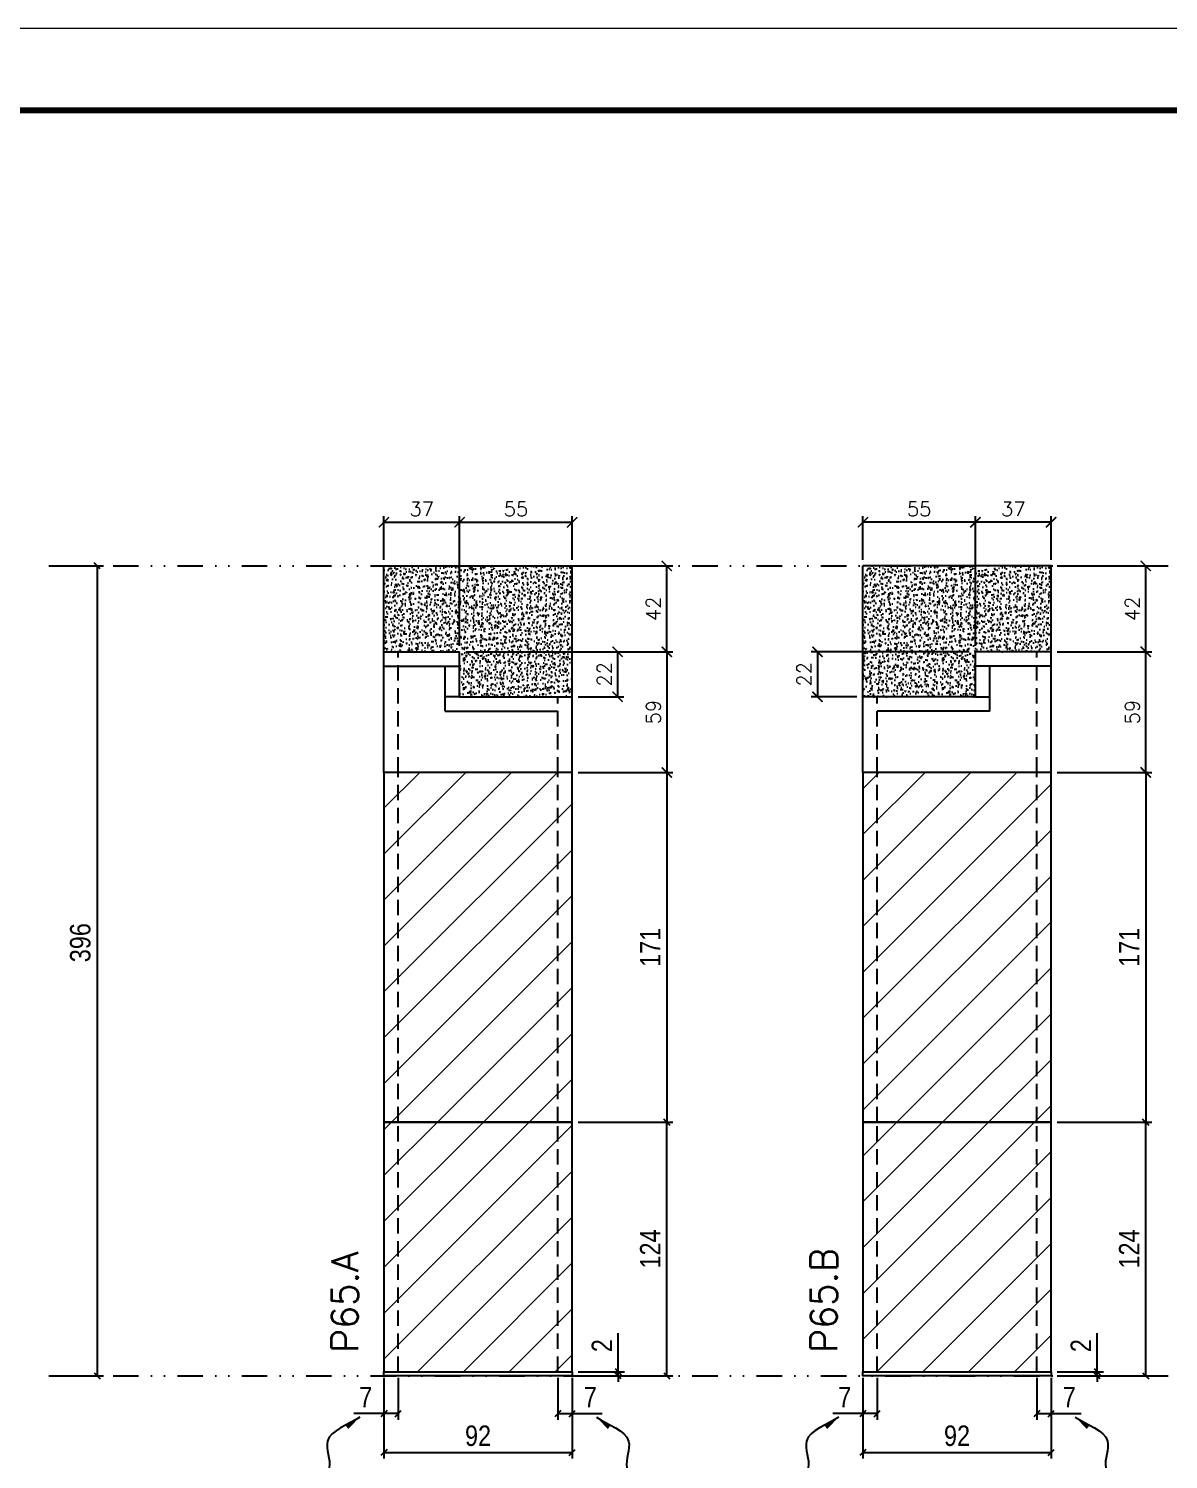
# Model space of a CAD drawing. Extents: x 2949 to 9230, y 1140 to 12527.
# Drawn here: x 4972 to 5529, y 4936 to 5635 of the extents above; entities that cross this region are included whole.
import ezdxf

# ---------------------------------------------------------------- set-up
doc = ezdxf.new("R2010")
doc.units = 0
for name, pattern in [('DASHED', [0.75, 0.5, -0.25]), ('DIVIDE2', [0.625, 0.25, -0.125, 0, -0.125, 0, -0.125]), ('HIDDEN', [0.375, 0.25, -0.125])]:
    doc.linetypes.add(name, pattern=pattern)
for name, color, linetype in [('COTA', 241, 'Continuous'), ('cotas', 4, 'Continuous'), ('Nível', 160, 'Continuous'), ('Painéis', 200, 'Continuous'), ('SARR_2.2x7', 40, 'Continuous'), ('Sarrafo de Pressão', 42, 'HIDDEN')]:
    doc.layers.add(name, color=color, linetype=linetype)
for name, color, linetype, lineweight in [('Folhas', 255, 'Continuous', 9), ('Hachura', 251, 'Continuous', 9), ('SARRAFO DE PRESSAO', 251, 'DASHED', 9), ('Texto Seção', 7, 'Continuous', 15)]:
    doc.layers.add(name, color=color, linetype=linetype, lineweight=lineweight)
doc.styles.add('COTA TECNICA', font='techl___.ttf', dxfattribs={"height": 10})
doc.styles.add('COTA TECNICA-50', font='techl___.ttf', dxfattribs={"height": 10})
doc.styles.add('REGUA-120', font='ROMANS.shx', dxfattribs={"height": 15})
doc.styles.add('ROMANS', font='romans.shx')
doc.styles.get("Standard").update_dxf_attribs({"font": 'arial.ttf'})
doc.dimstyles.new('COTA PAINEL-50', dxfattribs={"dimtxt": 10, "dimasz": 3, "dimexe": 3, "dimexo": 3, "dimgap": 3, "dimtad": 1, "dimdec": 1, "dimzin": 12, "dimdsep": 46, "dimtxsty": 'COTA TECNICA-50', "dimblk1": 'OBLIQUE', "dimblk2": 'OBLIQUE', "dimsah": 1, "dimcen": 0.9, "dimclrd": 4, "dimclre": 4, "dimclrt": 240, "dimadec": 1, "dimazin": 3, "dimtfac": 1, "dimtdec": 1, "dimtmove": 0, "dimatfit": 3, "dimfxl": 1, "dimtolj": 1, "dimtzin": 12, "dimarcsym": 0})
doc.dimstyles.new('Cota Paínel', dxfattribs={"dimtxt": 7, "dimasz": 5, "dimexe": 3, "dimexo": 3, "dimgap": 3, "dimtad": 1, "dimdec": 1, "dimzin": 12, "dimdsep": 46, "dimtxsty": 'ROMANS', "dimblk": 'ARCHTICK', "dimcen": 0, "dimclrd": 4, "dimclre": 4, "dimclrt": 1, "dimadec": 1, "dimazin": 3, "dimtfac": 1, "dimtdec": 1, "dimtmove": 0, "dimatfit": 3, "dimldrblk": 'OBLIQUE', "dimfxl": 1, "dimtolj": 1, "dimtzin": 12, "dimarcsym": 0})
doc.dimstyles.new('PAINEL', dxfattribs={"dimtxt": 10, "dimasz": 3, "dimexe": 3, "dimexo": 3, "dimgap": 3, "dimtad": 1, "dimdec": 1, "dimzin": 12, "dimdsep": 46, "dimtxsty": 'COTA TECNICA', "dimblk1": 'OBLIQUE', "dimblk2": 'OBLIQUE', "dimsah": 1, "dimcen": 0.9, "dimclrd": 4, "dimclre": 4, "dimclrt": 240, "dimadec": 1, "dimazin": 3, "dimtfac": 1, "dimtdec": 1, "dimtmove": 0, "dimatfit": 3, "dimfxl": 1, "dimtolj": 1, "dimtzin": 12, "dimarcsym": 0})
doc.dimstyles.get("Standard").update_dxf_attribs({"dimtxt": 0.18, "dimasz": 0.18, "dimexe": 0.18, "dimexo": 0.0625, "dimgap": 0.09, "dimtad": 0, "dimtih": 1, "dimtoh": 1, "dimdec": 4, "dimzin": 0, "dimdsep": 46, "dimtxsty": 'Standard', "dimcen": 0.09, "dimadec": 0, "dimazin": 0, "dimtfac": 1, "dimtdec": 4, "dimtofl": 0, "dimtmove": 0, "dimatfit": 3, "dimfxl": 1, "dimtolj": 1, "dimtzin": 0, "dimarcsym": 0})
pattern_1 = [(45, (-126071.967, -22713.47), (-11.2253202, 11.2253202), [])]

# ---------------------------------------------------------------- blocks, each defined once
blk = doc.blocks.new('9999999999')
at = {"layer": 'Folhas'}
blk.add_lwpolyline([(98138.98, 34190.21), (99623.98, 34190.21), (99623.98, 35240.21), (98138.98, 35240.21)], close=True, dxfattribs=at)
at = {"layer": 'Folhas', "color": 30, "const_width": 3}
blk.add_lwpolyline([(98213.98, 34230.21), (99583.98, 34230.21), (99583.98, 35200.21), (98213.98, 35200.21)], close=True, dxfattribs=at)
blk = doc.blocks.new('_Oblique')
at = {"color": 0, "linetype": 'ByBlock', "lineweight": -2}
blk.add_line((-0.5, -0.5), (0.5, 0.5), dxfattribs=at)
blk = doc.blocks.new('*D1019')
at = {"layer": 'cotas', "color": 4, "linetype": 'ByBlock', "lineweight": -2, "transparency": 16777216}
for p, q in [((4985.19, 5372.57), (5008.91, 5372.57)), ((5005.91, 5372.57), (5005.91, 4976.57)), ((4985.19, 4976.57), (5008.91, 4976.57))]:
    blk.add_line(p, q, dxfattribs=at)
at = {"layer": 'Defpoints', "color": 0, "linetype": 'ByBlock', "transparency": 16777216}
for p in [(4982.19, 5372.57), (4982.19, 4976.57), (5005.91, 4976.57)]:
    blk.add_point(p, dxfattribs=at)
at = {"layer": 'cotas', "color": 4, "linetype": 'ByBlock', "lineweight": -2, "transparency": 16777216, "xscale": 3, "yscale": 3, "zscale": 3}
for p, rotation in [((5005.91, 5372.57), 90), ((5005.91, 4976.57), 270)]:
    blk.add_blockref('_Oblique', p, dxfattribs=dict(at, rotation=rotation))
at = {"layer": 'cotas', "color": 240, "linetype": 'ByBlock', "transparency": 16777216, "insert": (4997.66, 5188.35), "char_height": 10, "attachment_point": 5, "rotation": 90, "style": 'COTA TECNICA'}
blk.add_mtext('\\A1;396', dxfattribs=at)
blk = doc.blocks.new('*D297')
at = {"layer": 'COTA', "color": 4, "lineweight": -2, "transparency": 16777216}
for p, q in [((5146.04, 4975.57), (5146.04, 4936.11)), ((5238.04, 4975.57), (5238.04, 4936.11)), ((5146.04, 4939.11), (5238.04, 4939.11))]:
    blk.add_line(p, q, dxfattribs=at)
at = {"layer": 'Defpoints', "color": 0, "transparency": 16777216}
for p in [(5146.04, 4978.57), (5238.04, 4978.57), (5238.04, 4939.11)]:
    blk.add_point(p, dxfattribs=at)
at = {"layer": 'COTA', "color": 4, "lineweight": -2, "transparency": 16777216, "xscale": 3, "yscale": 3, "zscale": 3, "rotation": 180}
blk.add_blockref('_Oblique', (5146.04, 4939.11), dxfattribs=at)
at = {"layer": 'COTA', "color": 4, "lineweight": -2, "transparency": 16777216, "xscale": 3, "yscale": 3, "zscale": 3}
blk.add_blockref('_Oblique', (5238.04, 4939.11), dxfattribs=at)
at = {"layer": 'COTA', "color": 240, "transparency": 16777216, "insert": (5192.04, 4947.2), "char_height": 10, "attachment_point": 5, "style": 'COTA TECNICA'}
blk.add_mtext('\\A1;92', dxfattribs=at)
blk = doc.blocks.new('*D298')
at = {"layer": 'COTA', "color": 4, "lineweight": -2, "transparency": 16777216}
for p, q in [((5153.04, 4975.57), (5153.04, 4955.06)), ((5146.04, 4973.57), (5146.04, 4955.06)), ((5146.04, 4958.06), (5131.31, 4958.06)), ((5153.04, 4958.06), (5146.04, 4958.06))]:
    blk.add_line(p, q, dxfattribs=at)
at = {"layer": 'Defpoints', "color": 0, "transparency": 16777216}
for p in [(5146.04, 4976.57), (5153.04, 4978.57), (5146.04, 4958.06)]:
    blk.add_point(p, dxfattribs=at)
at = {"layer": 'COTA', "color": 4, "lineweight": -2, "transparency": 16777216, "xscale": 3, "yscale": 3, "zscale": 3, "rotation": 180}
blk.add_blockref('_Oblique', (5146.04, 4958.06), dxfattribs=at)
at = {"layer": 'COTA', "color": 4, "lineweight": -2, "transparency": 16777216, "xscale": 3, "yscale": 3, "zscale": 3}
blk.add_blockref('_Oblique', (5153.04, 4958.06), dxfattribs=at)
at = {"layer": 'COTA', "color": 240, "transparency": 16777216, "insert": (5137.18, 4966.13), "char_height": 10, "attachment_point": 5, "style": 'COTA TECNICA-50'}
blk.add_mtext('\\A1;7', dxfattribs=at)
blk = doc.blocks.new('*D299')
at = {"layer": 'COTA', "color": 4, "lineweight": -2, "transparency": 16777216}
for p, q in [((5231.04, 4975.57), (5231.04, 4955.06)), ((5238.04, 4973.57), (5238.04, 4955.06)), ((5231.04, 4958.06), (5238.04, 4958.06)), ((5238.04, 4958.06), (5252.77, 4958.06))]:
    blk.add_line(p, q, dxfattribs=at)
at = {"layer": 'Defpoints', "color": 0, "transparency": 16777216}
for p in [(5231.04, 4978.57), (5238.04, 4976.57), (5238.04, 4958.06)]:
    blk.add_point(p, dxfattribs=at)
at = {"layer": 'COTA', "color": 4, "lineweight": -2, "transparency": 16777216, "xscale": 3, "yscale": 3, "zscale": 3, "rotation": 180}
blk.add_blockref('_Oblique', (5231.04, 4958.06), dxfattribs=at)
at = {"layer": 'COTA', "color": 4, "lineweight": -2, "transparency": 16777216, "xscale": 3, "yscale": 3, "zscale": 3}
blk.add_blockref('_Oblique', (5238.04, 4958.06), dxfattribs=at)
at = {"layer": 'COTA', "color": 240, "transparency": 16777216, "insert": (5246.91, 4966.13), "char_height": 10, "attachment_point": 5, "style": 'COTA TECNICA-50'}
blk.add_mtext('\\A1;7', dxfattribs=at)
blk = doc.blocks.new('*D300')
at = {"layer": 'COTA', "color": 4, "lineweight": -2, "transparency": 16777216}
for p, q in [((5241.04, 5100.57), (5287.28, 5100.57)), ((5284.28, 4976.57), (5284.28, 5100.57)), ((5241.04, 4976.57), (5287.28, 4976.57))]:
    blk.add_line(p, q, dxfattribs=at)
at = {"layer": 'Defpoints', "color": 0, "transparency": 16777216}
for p in [(5238.04, 5100.57), (5284.28, 5100.57), (5238.04, 4976.57)]:
    blk.add_point(p, dxfattribs=at)
at = {"layer": 'COTA', "color": 4, "lineweight": -2, "transparency": 16777216, "xscale": 3, "yscale": 3, "zscale": 3}
for p, rotation in [((5284.28, 5100.57), 90), ((5284.28, 4976.57), 270)]:
    blk.add_blockref('_Oblique', p, dxfattribs=dict(at, rotation=rotation))
at = {"layer": 'COTA', "color": 240, "transparency": 16777216, "insert": (5276.21, 5038.57), "char_height": 10, "attachment_point": 5, "rotation": 90, "style": 'COTA TECNICA-50'}
blk.add_mtext('\\A1;124', dxfattribs=at)
blk = doc.blocks.new('*D301')
at = {"layer": 'COTA', "color": 4, "lineweight": -2, "transparency": 16777216}
for p, q in [((5260.57, 4978.57), (5260.57, 4997.37)), ((5241.04, 4978.57), (5263.57, 4978.57)), ((5241.04, 4976.57), (5263.57, 4976.57)), ((5260.57, 4976.57), (5260.57, 4978.57)), ((5260.57, 4976.57), (5260.57, 4973.57))]:
    blk.add_line(p, q, dxfattribs=at)
at = {"layer": 'Defpoints', "color": 0, "transparency": 16777216}
for p in [(5238.04, 4978.57), (5238.04, 4976.57), (5260.57, 4976.57)]:
    blk.add_point(p, dxfattribs=at)
at = {"layer": 'COTA', "color": 4, "lineweight": -2, "transparency": 16777216, "xscale": 3, "yscale": 3, "zscale": 3}
for p, rotation in [((5260.57, 4978.57), 270), ((5260.57, 4976.57), 90)]:
    blk.add_blockref('_Oblique', p, dxfattribs=dict(at, rotation=rotation))
at = {"layer": 'COTA', "color": 240, "transparency": 16777216, "insert": (5252.57, 4991.31), "char_height": 10, "attachment_point": 5, "rotation": 90, "style": 'COTA TECNICA-50'}
blk.add_mtext('\\A1;2', dxfattribs=at)
blk = doc.blocks.new('*D302')
at = {"layer": 'COTA', "color": 4, "linetype": 'ByBlock', "lineweight": -2, "transparency": 16777216}
for p, q in [((5241.04, 5271.57), (5287.28, 5271.57)), ((5284.28, 5271.57), (5284.28, 5100.57)), ((5241.04, 5100.57), (5287.28, 5100.57))]:
    blk.add_line(p, q, dxfattribs=at)
at = {"layer": 'Defpoints', "color": 0, "linetype": 'ByBlock', "transparency": 16777216}
for p in [(5238.04, 5271.57), (5238.04, 5100.57), (5284.28, 5100.57)]:
    blk.add_point(p, dxfattribs=at)
at = {"layer": 'COTA', "color": 4, "linetype": 'ByBlock', "lineweight": -2, "transparency": 16777216, "xscale": 3, "yscale": 3, "zscale": 3}
for p, rotation in [((5284.28, 5271.57), 90), ((5284.28, 5100.57), 270)]:
    blk.add_blockref('_Oblique', p, dxfattribs=dict(at, rotation=rotation))
at = {"layer": 'COTA', "color": 240, "linetype": 'ByBlock', "transparency": 16777216, "insert": (5276.21, 5186.07), "char_height": 10, "attachment_point": 5, "rotation": 90, "style": 'COTA TECNICA'}
blk.add_mtext('\\A1;171', dxfattribs=at)
blk = doc.blocks.new('*D303')
at = {"layer": 'COTA', "color": 4, "lineweight": -2, "transparency": 16777216}
for p, q in [((5380.15, 4975.57), (5380.15, 4936.11)), ((5472.15, 4975.57), (5472.15, 4936.11)), ((5380.15, 4939.11), (5472.15, 4939.11))]:
    blk.add_line(p, q, dxfattribs=at)
at = {"layer": 'Defpoints', "color": 0, "transparency": 16777216}
for p in [(5380.15, 4978.57), (5472.15, 4978.57), (5472.15, 4939.11)]:
    blk.add_point(p, dxfattribs=at)
at = {"layer": 'COTA', "color": 4, "lineweight": -2, "transparency": 16777216, "xscale": 3, "yscale": 3, "zscale": 3, "rotation": 180}
blk.add_blockref('_Oblique', (5380.15, 4939.11), dxfattribs=at)
at = {"layer": 'COTA', "color": 4, "lineweight": -2, "transparency": 16777216, "xscale": 3, "yscale": 3, "zscale": 3}
blk.add_blockref('_Oblique', (5472.15, 4939.11), dxfattribs=at)
at = {"layer": 'COTA', "color": 240, "transparency": 16777216, "insert": (5426.15, 4947.2), "char_height": 10, "attachment_point": 5, "style": 'COTA TECNICA'}
blk.add_mtext('\\A1;92', dxfattribs=at)
blk = doc.blocks.new('*D304')
at = {"layer": 'COTA', "color": 4, "lineweight": -2, "transparency": 16777216}
for p, q in [((5387.15, 4975.57), (5387.15, 4955.06)), ((5380.15, 4973.57), (5380.15, 4955.06)), ((5380.15, 4958.06), (5365.42, 4958.06)), ((5387.15, 4958.06), (5380.15, 4958.06))]:
    blk.add_line(p, q, dxfattribs=at)
at = {"layer": 'Defpoints', "color": 0, "transparency": 16777216}
for p in [(5380.15, 4976.57), (5387.15, 4978.57), (5380.15, 4958.06)]:
    blk.add_point(p, dxfattribs=at)
at = {"layer": 'COTA', "color": 4, "lineweight": -2, "transparency": 16777216, "xscale": 3, "yscale": 3, "zscale": 3, "rotation": 180}
blk.add_blockref('_Oblique', (5380.15, 4958.06), dxfattribs=at)
at = {"layer": 'COTA', "color": 4, "lineweight": -2, "transparency": 16777216, "xscale": 3, "yscale": 3, "zscale": 3}
blk.add_blockref('_Oblique', (5387.15, 4958.06), dxfattribs=at)
at = {"layer": 'COTA', "color": 240, "transparency": 16777216, "insert": (5371.28, 4966.13), "char_height": 10, "attachment_point": 5, "style": 'COTA TECNICA-50'}
blk.add_mtext('\\A1;7', dxfattribs=at)
blk = doc.blocks.new('*D305')
at = {"layer": 'COTA', "color": 4, "lineweight": -2, "transparency": 16777216}
for p, q in [((5465.15, 4975.57), (5465.15, 4955.06)), ((5472.15, 4973.57), (5472.15, 4955.06)), ((5465.15, 4958.06), (5472.15, 4958.06)), ((5472.15, 4958.06), (5486.88, 4958.06))]:
    blk.add_line(p, q, dxfattribs=at)
at = {"layer": 'Defpoints', "color": 0, "transparency": 16777216}
for p in [(5465.15, 4978.57), (5472.15, 4976.57), (5472.15, 4958.06)]:
    blk.add_point(p, dxfattribs=at)
at = {"layer": 'COTA', "color": 4, "lineweight": -2, "transparency": 16777216, "xscale": 3, "yscale": 3, "zscale": 3, "rotation": 180}
blk.add_blockref('_Oblique', (5465.15, 4958.06), dxfattribs=at)
at = {"layer": 'COTA', "color": 4, "lineweight": -2, "transparency": 16777216, "xscale": 3, "yscale": 3, "zscale": 3}
blk.add_blockref('_Oblique', (5472.15, 4958.06), dxfattribs=at)
at = {"layer": 'COTA', "color": 240, "transparency": 16777216, "insert": (5481.01, 4966.13), "char_height": 10, "attachment_point": 5, "style": 'COTA TECNICA-50'}
blk.add_mtext('\\A1;7', dxfattribs=at)
blk = doc.blocks.new('*D306')
at = {"layer": 'COTA', "color": 4, "lineweight": -2, "transparency": 16777216}
for p, q in [((5475.15, 5100.57), (5521.39, 5100.57)), ((5518.39, 4976.57), (5518.39, 5100.57)), ((5475.15, 4976.57), (5521.39, 4976.57))]:
    blk.add_line(p, q, dxfattribs=at)
at = {"layer": 'Defpoints', "color": 0, "transparency": 16777216}
for p in [(5472.15, 5100.57), (5518.39, 5100.57), (5472.15, 4976.57)]:
    blk.add_point(p, dxfattribs=at)
at = {"layer": 'COTA', "color": 4, "lineweight": -2, "transparency": 16777216, "xscale": 3, "yscale": 3, "zscale": 3}
for p, rotation in [((5518.39, 5100.57), 90), ((5518.39, 4976.57), 270)]:
    blk.add_blockref('_Oblique', p, dxfattribs=dict(at, rotation=rotation))
at = {"layer": 'COTA', "color": 240, "transparency": 16777216, "insert": (5510.31, 5038.57), "char_height": 10, "attachment_point": 5, "rotation": 90, "style": 'COTA TECNICA-50'}
blk.add_mtext('\\A1;124', dxfattribs=at)
blk = doc.blocks.new('*D307')
at = {"layer": 'COTA', "color": 4, "lineweight": -2, "transparency": 16777216}
for p, q in [((5494.67, 4978.57), (5494.67, 4997.37)), ((5475.15, 4978.57), (5497.67, 4978.57)), ((5475.15, 4976.57), (5497.67, 4976.57)), ((5494.67, 4976.57), (5494.67, 4978.57)), ((5494.67, 4976.57), (5494.67, 4973.57))]:
    blk.add_line(p, q, dxfattribs=at)
at = {"layer": 'Defpoints', "color": 0, "transparency": 16777216}
for p in [(5472.15, 4978.57), (5472.15, 4976.57), (5494.67, 4976.57)]:
    blk.add_point(p, dxfattribs=at)
at = {"layer": 'COTA', "color": 4, "lineweight": -2, "transparency": 16777216, "xscale": 3, "yscale": 3, "zscale": 3}
for p, rotation in [((5494.67, 4978.57), 270), ((5494.67, 4976.57), 90)]:
    blk.add_blockref('_Oblique', p, dxfattribs=dict(at, rotation=rotation))
at = {"layer": 'COTA', "color": 240, "transparency": 16777216, "insert": (5486.67, 4991.31), "char_height": 10, "attachment_point": 5, "rotation": 90, "style": 'COTA TECNICA-50'}
blk.add_mtext('\\A1;2', dxfattribs=at)
blk = doc.blocks.new('*D308')
at = {"layer": 'COTA', "color": 4, "linetype": 'ByBlock', "lineweight": -2, "transparency": 16777216}
for p, q in [((5475.15, 5271.57), (5521.39, 5271.57)), ((5518.39, 5271.57), (5518.39, 5100.57)), ((5475.15, 5100.57), (5521.39, 5100.57))]:
    blk.add_line(p, q, dxfattribs=at)
at = {"layer": 'Defpoints', "color": 0, "linetype": 'ByBlock', "transparency": 16777216}
for p in [(5472.15, 5271.57), (5472.15, 5100.57), (5518.39, 5100.57)]:
    blk.add_point(p, dxfattribs=at)
at = {"layer": 'COTA', "color": 4, "linetype": 'ByBlock', "lineweight": -2, "transparency": 16777216, "xscale": 3, "yscale": 3, "zscale": 3}
for p, rotation in [((5518.39, 5271.57), 90), ((5518.39, 5100.57), 270)]:
    blk.add_blockref('_Oblique', p, dxfattribs=dict(at, rotation=rotation))
at = {"layer": 'COTA', "color": 240, "linetype": 'ByBlock', "transparency": 16777216, "insert": (5510.31, 5186.07), "char_height": 10, "attachment_point": 5, "rotation": 90, "style": 'COTA TECNICA'}
blk.add_mtext('\\A1;171', dxfattribs=at)
blk = doc.blocks.new('_ArchTick')
at = {"color": 0, "linetype": 'ByBlock', "const_width": 0.15}
blk.add_lwpolyline([(-0.5, -0.5), (0.5, 0.5)], dxfattribs=at)
blk = doc.blocks.new('*D1220')
at = {"layer": 'COTA', "color": 4, "lineweight": -2, "transparency": 16777216}
for p, q in [((5186.04, 5330.57), (5287.28, 5330.57)), ((5284.28, 5330.57), (5284.28, 5271.57)), ((5241.04, 5271.57), (5287.28, 5271.57))]:
    blk.add_line(p, q, dxfattribs=at)
at = {"layer": 'Defpoints', "color": 0, "transparency": 16777216}
for p in [(5183.04, 5330.57), (5238.04, 5271.57), (5284.28, 5271.57)]:
    blk.add_point(p, dxfattribs=at)
at = {"layer": 'COTA', "color": 4, "lineweight": -2, "transparency": 16777216, "xscale": 5, "yscale": 5, "zscale": 5}
for p, rotation in [((5284.28, 5330.57), 90), ((5284.28, 5271.57), 270)]:
    blk.add_blockref('_ArchTick', p, dxfattribs=dict(at, rotation=rotation))
at = {"layer": 'COTA', "color": 1, "transparency": 16777216, "insert": (5277.78, 5301.07), "char_height": 7, "attachment_point": 5, "rotation": 90, "style": 'ROMANS'}
blk.add_mtext('\\A1;59', dxfattribs=at)
blk = doc.blocks.new('*D1221')
at = {"layer": 'COTA', "color": 4, "lineweight": -2, "transparency": 16777216}
for p, q in [((5186.04, 5330.57), (5263.26, 5330.57)), ((5260.26, 5330.57), (5260.26, 5308.57)), ((5241.04, 5308.57), (5263.26, 5308.57))]:
    blk.add_line(p, q, dxfattribs=at)
at = {"layer": 'Defpoints', "color": 0, "transparency": 16777216}
for p in [(5183.04, 5330.57), (5238.04, 5308.57), (5260.26, 5308.57)]:
    blk.add_point(p, dxfattribs=at)
at = {"layer": 'COTA', "color": 4, "lineweight": -2, "transparency": 16777216, "xscale": 5, "yscale": 5, "zscale": 5}
for p, rotation in [((5260.26, 5330.57), 90), ((5260.26, 5308.57), 270)]:
    blk.add_blockref('_ArchTick', p, dxfattribs=dict(at, rotation=rotation))
at = {"layer": 'COTA', "color": 1, "transparency": 16777216, "insert": (5253.76, 5319.57), "char_height": 7, "attachment_point": 5, "rotation": 90, "style": 'ROMANS'}
blk.add_mtext('\\A1;22', dxfattribs=at)
blk = doc.blocks.new('*D1222')
at = {"layer": 'COTA', "color": 4, "lineweight": -2, "transparency": 16777216}
for p, q in [((5146.04, 5375.57), (5146.04, 5396.91)), ((5146.04, 5393.91), (5183.04, 5393.91)), ((5183.04, 5333.57), (5183.04, 5396.91))]:
    blk.add_line(p, q, dxfattribs=at)
at = {"layer": 'Defpoints', "color": 0, "transparency": 16777216}
for p in [(5183.04, 5393.91), (5146.04, 5372.57), (5183.04, 5330.57)]:
    blk.add_point(p, dxfattribs=at)
at = {"layer": 'COTA', "color": 4, "lineweight": -2, "transparency": 16777216, "xscale": 5, "yscale": 5, "zscale": 5, "rotation": 180}
blk.add_blockref('_ArchTick', (5146.04, 5393.91), dxfattribs=at)
at = {"layer": 'COTA', "color": 4, "lineweight": -2, "transparency": 16777216, "xscale": 5, "yscale": 5, "zscale": 5}
blk.add_blockref('_ArchTick', (5183.04, 5393.91), dxfattribs=at)
at = {"layer": 'COTA', "color": 1, "transparency": 16777216, "insert": (5164.54, 5400.41), "char_height": 7, "attachment_point": 5, "style": 'ROMANS'}
blk.add_mtext('\\A1;37', dxfattribs=at)
blk = doc.blocks.new('*D1223')
at = {"layer": 'COTA', "color": 4, "lineweight": -2, "transparency": 16777216}
for p, q in [((5183.04, 5333.57), (5183.04, 5396.91)), ((5183.04, 5393.91), (5238.04, 5393.91)), ((5238.04, 5375.57), (5238.04, 5396.91))]:
    blk.add_line(p, q, dxfattribs=at)
at = {"layer": 'Defpoints', "color": 0, "transparency": 16777216}
for p in [(5238.04, 5393.91), (5238.04, 5372.57), (5183.04, 5330.57)]:
    blk.add_point(p, dxfattribs=at)
at = {"layer": 'COTA', "color": 4, "lineweight": -2, "transparency": 16777216, "xscale": 5, "yscale": 5, "zscale": 5, "rotation": 180}
blk.add_blockref('_ArchTick', (5183.04, 5393.91), dxfattribs=at)
at = {"layer": 'COTA', "color": 4, "lineweight": -2, "transparency": 16777216, "xscale": 5, "yscale": 5, "zscale": 5}
blk.add_blockref('_ArchTick', (5238.04, 5393.91), dxfattribs=at)
at = {"layer": 'COTA', "color": 1, "transparency": 16777216, "insert": (5210.54, 5400.41), "char_height": 7, "attachment_point": 5, "style": 'ROMANS'}
blk.add_mtext('\\A1;55', dxfattribs=at)
blk = doc.blocks.new('*D1224')
at = {"layer": 'COTA', "color": 4, "lineweight": -2, "transparency": 16777216}
for p, q in [((5241.04, 5372.57), (5287.28, 5372.57)), ((5284.28, 5330.57), (5284.28, 5372.57)), ((5186.04, 5330.57), (5287.28, 5330.57))]:
    blk.add_line(p, q, dxfattribs=at)
at = {"layer": 'Defpoints', "color": 0, "transparency": 16777216}
for p in [(5238.04, 5372.57), (5284.28, 5372.57), (5183.04, 5330.57)]:
    blk.add_point(p, dxfattribs=at)
at = {"layer": 'COTA', "color": 4, "lineweight": -2, "transparency": 16777216, "xscale": 5, "yscale": 5, "zscale": 5}
for p, rotation in [((5284.28, 5372.57), 90), ((5284.28, 5330.57), 270)]:
    blk.add_blockref('_ArchTick', p, dxfattribs=dict(at, rotation=rotation))
at = {"layer": 'COTA', "color": 1, "transparency": 16777216, "insert": (5277.78, 5351.57), "char_height": 7, "attachment_point": 5, "rotation": 90, "style": 'ROMANS'}
blk.add_mtext('\\A1;42', dxfattribs=at)
blk = doc.blocks.new('*D1226')
at = {"layer": 'COTA', "color": 4, "lineweight": -2, "transparency": 16777216}
for p, q in [((5432.15, 5330.57), (5354.93, 5330.57)), ((5357.93, 5330.57), (5357.93, 5308.57)), ((5377.15, 5308.57), (5354.93, 5308.57))]:
    blk.add_line(p, q, dxfattribs=at)
at = {"layer": 'Defpoints', "color": 0, "transparency": 16777216}
for p in [(5435.15, 5330.57), (5357.93, 5308.57), (5380.15, 5308.57)]:
    blk.add_point(p, dxfattribs=at)
at = {"layer": 'COTA', "color": 4, "lineweight": -2, "transparency": 16777216, "xscale": 5, "yscale": 5, "zscale": 5}
for p, rotation in [((5357.93, 5330.57), 90), ((5357.93, 5308.57), 270)]:
    blk.add_blockref('_ArchTick', p, dxfattribs=dict(at, rotation=rotation))
at = {"layer": 'COTA', "color": 1, "transparency": 16777216, "insert": (5351.43, 5319.57), "char_height": 7, "attachment_point": 5, "rotation": 90, "style": 'ROMANS'}
blk.add_mtext('\\A1;22', dxfattribs=at)
blk = doc.blocks.new('*D1227')
at = {"layer": 'COTA', "color": 4, "lineweight": -2, "transparency": 16777216}
for p, q in [((5435.15, 5333.57), (5435.15, 5396.91)), ((5472.15, 5393.91), (5435.15, 5393.91)), ((5472.15, 5375.57), (5472.15, 5396.91))]:
    blk.add_line(p, q, dxfattribs=at)
at = {"layer": 'Defpoints', "color": 0, "transparency": 16777216}
for p in [(5435.15, 5393.91), (5472.15, 5372.57), (5435.15, 5330.57)]:
    blk.add_point(p, dxfattribs=at)
at = {"layer": 'COTA', "color": 4, "lineweight": -2, "transparency": 16777216, "xscale": 5, "yscale": 5, "zscale": 5, "rotation": 180}
blk.add_blockref('_ArchTick', (5435.15, 5393.91), dxfattribs=at)
at = {"layer": 'COTA', "color": 4, "lineweight": -2, "transparency": 16777216, "xscale": 5, "yscale": 5, "zscale": 5}
blk.add_blockref('_ArchTick', (5472.15, 5393.91), dxfattribs=at)
at = {"layer": 'COTA', "color": 1, "transparency": 16777216, "insert": (5453.65, 5400.41), "char_height": 7, "attachment_point": 5, "style": 'ROMANS'}
blk.add_mtext('\\A1;37', dxfattribs=at)
blk = doc.blocks.new('*D1228')
at = {"layer": 'COTA', "color": 4, "lineweight": -2, "transparency": 16777216}
for p, q in [((5380.15, 5375.57), (5380.15, 5396.91)), ((5435.15, 5393.91), (5380.15, 5393.91)), ((5435.15, 5333.57), (5435.15, 5396.91))]:
    blk.add_line(p, q, dxfattribs=at)
at = {"layer": 'Defpoints', "color": 0, "transparency": 16777216}
for p in [(5380.15, 5393.91), (5380.15, 5372.57), (5435.15, 5330.57)]:
    blk.add_point(p, dxfattribs=at)
at = {"layer": 'COTA', "color": 4, "lineweight": -2, "transparency": 16777216, "xscale": 5, "yscale": 5, "zscale": 5, "rotation": 180}
blk.add_blockref('_ArchTick', (5380.15, 5393.91), dxfattribs=at)
at = {"layer": 'COTA', "color": 4, "lineweight": -2, "transparency": 16777216, "xscale": 5, "yscale": 5, "zscale": 5}
blk.add_blockref('_ArchTick', (5435.15, 5393.91), dxfattribs=at)
at = {"layer": 'COTA', "color": 1, "transparency": 16777216, "insert": (5407.65, 5400.41), "char_height": 7, "attachment_point": 5, "style": 'ROMANS'}
blk.add_mtext('\\A1;55', dxfattribs=at)
blk = doc.blocks.new('*D1225')
at = {"layer": 'COTA', "color": 4, "lineweight": -2, "transparency": 16777216}
for p, q in [((5475.15, 5372.57), (5521.39, 5372.57)), ((5518.39, 5330.57), (5518.39, 5372.57)), ((5475.15, 5330.57), (5521.39, 5330.57))]:
    blk.add_line(p, q, dxfattribs=at)
at = {"layer": 'Defpoints', "color": 0, "transparency": 16777216}
for p in [(5472.15, 5372.57), (5518.39, 5372.57), (5472.15, 5330.57)]:
    blk.add_point(p, dxfattribs=at)
at = {"layer": 'COTA', "color": 4, "lineweight": -2, "transparency": 16777216, "xscale": 5, "yscale": 5, "zscale": 5}
for p, rotation in [((5518.39, 5372.57), 90), ((5518.39, 5330.57), 270)]:
    blk.add_blockref('_ArchTick', p, dxfattribs=dict(at, rotation=rotation))
at = {"layer": 'COTA', "color": 1, "transparency": 16777216, "insert": (5511.89, 5351.57), "char_height": 7, "attachment_point": 5, "rotation": 90, "style": 'ROMANS'}
blk.add_mtext('\\A1;42', dxfattribs=at)
blk = doc.blocks.new('*D1229')
at = {"layer": 'COTA', "color": 4, "lineweight": -2, "transparency": 16777216}
for p, q in [((5475.15, 5330.57), (5521.39, 5330.57)), ((5518.39, 5271.57), (5518.39, 5330.57)), ((5475.15, 5271.57), (5521.39, 5271.57))]:
    blk.add_line(p, q, dxfattribs=at)
at = {"layer": 'Defpoints', "color": 0, "transparency": 16777216}
for p in [(5472.15, 5330.57), (5518.39, 5330.57), (5472.15, 5271.57)]:
    blk.add_point(p, dxfattribs=at)
at = {"layer": 'COTA', "color": 4, "lineweight": -2, "transparency": 16777216, "xscale": 5, "yscale": 5, "zscale": 5}
for p, rotation in [((5518.39, 5330.57), 90), ((5518.39, 5271.57), 270)]:
    blk.add_blockref('_ArchTick', p, dxfattribs=dict(at, rotation=rotation))
at = {"layer": 'COTA', "color": 1, "transparency": 16777216, "insert": (5511.89, 5301.07), "char_height": 7, "attachment_point": 5, "rotation": 90, "style": 'ROMANS'}
blk.add_mtext('\\A1;59', dxfattribs=at)

msp = doc.modelspace()

# ---------------------------------------------------------------- hatches: boundary and pattern name
at = {"layer": 'COTA', "linetype": 'ByBlock'}
h = msp.add_hatch(dxfattribs=at)
h.set_pattern_fill('AR-CONC', color=256, scale=0.03)
h.paths.add_polyline_path([(5238.04, 5372.57), (5146.04, 5372.57), (5146.04, 5330.57), (5183.04, 5330.57), (5183.04, 5308.57), (5238.04, 5308.57)])
h = msp.add_hatch(dxfattribs=at)
h.set_pattern_fill('AR-CONC', color=256, scale=0.03)
h.set_pattern_definition([(50, (234.1047, 0), (5.46554, -0.4781726), [0.5715, -6.2865]), (355, (234.1047, 0), (-1.0573026, 5.7317054), [0.4572, -5.0292175]), (100.451445, (234.56, -0.04), (4.4082374, 5.2535326), [0.4857003, -5.3427073]), (46.1842, (234.105, 1.524), (8.132371, -1.26127), [0.85725, -9.42975]), (96.63556, (234.7824, 1.419), (7.122124, 7.422784), [0.728551, -8.014068]), (351.18415, (234.105, 1.524), (7.122124, 7.422784), [0.685799, -7.543792]), (21, (234.8667, 1.143), (4.5484317, -3.067956), [0.5715, -6.2865]), (326, (234.8667, 1.143), (1.854061, 5.525639), [0.4572, -5.0292]), (71.451445, (235.246, 0.8873), (6.4024926, 2.457683), [0.4857003, -5.342698]), (37.5, (234.1047, 0), (0.0926581, 2.53665117), [0, -4.96824, 0, -5.1054, 0, -5.04825]), (7.5, (234.1047, 0), (2.0045899, 3.0054172), [0, -2.91084, 0, -4.85394, 0, -1.92405]), (327.5, (232.4054, 0), (4.06771786, -0.1718623), [0, -1.905, 0, -5.9436, 0, -7.8867]), (317.5, (231.6434, 0), (4.4438754, 0.7627947), [0, -2.4765, 0, -3.94716, 0, -5.6007])])
h.paths.add_polyline_path([(5435.15, 5330.57), (5472.15, 5330.57), (5472.15, 5372.57), (5380.15, 5372.57), (5380.15, 5308.57), (5435.15, 5308.57)])
at = {"layer": 'Hachura', "linetype": 'ByBlock'}
h = msp.add_hatch(dxfattribs=at)
h.set_pattern_fill('ANSI31', color=256, scale=5)
h.set_pattern_definition(pattern_1)
h.paths.add_polyline_path([(5238.04, 5271.57), (5146.04, 5271.57), (5146.04, 5100.57), (5238.04, 5100.57)])
h = msp.add_hatch(dxfattribs=at)
h.set_pattern_fill('ANSI31', color=256, scale=5)
h.set_pattern_definition(pattern_1)
h.paths.add_polyline_path([(5472.15, 5271.57), (5380.15, 5271.57), (5380.15, 5100.57), (5472.15, 5100.57)])
h = msp.add_hatch(dxfattribs=at)
h.set_pattern_fill('ANSI31', color=256, scale=5)
h.set_pattern_definition(pattern_1)
h.paths.add_polyline_path([(5238.04, 5100.57), (5146.04, 5100.57), (5146.04, 4978.57), (5238.04, 4978.57)])
h = msp.add_hatch(dxfattribs=at)
h.set_pattern_fill('ANSI31', color=256, scale=5)
h.set_pattern_definition(pattern_1)
h.paths.add_polyline_path([(5472.15, 5100.57), (5380.15, 5100.57), (5380.15, 4978.57), (5472.15, 4978.57)])

# ---------------------------------------------------------------- linework, layer by layer
at = {"layer": 'COTA', "linetype": 'ByBlock'}
for p, q in [((5146.04, 5372.57), (5238.04, 5372.57)), ((5146.04, 5330.57), (5146.04, 5372.57)), ((5238.04, 5308.57), (5238.04, 5372.57)), ((5380.15, 5308.57), (5380.15, 5372.57)), ((5472.15, 5372.57), (5380.15, 5372.57)), ((5472.15, 5330.57), (5472.15, 5372.57))]:
    msp.add_line(p, q, dxfattribs=at)
at = {"layer": 'Nível', "color": 4, "linetype": 'DIVIDE2', "ltscale": 50}
for p, q in [((4982.19, 5372.57), (5992.53, 5372.57)), ((4982.19, 4976.57), (5992.53, 4976.57))]:
    msp.add_line(p, q, dxfattribs=at)
at = {"layer": 'Painéis'}
for p, q in [((5146.04, 5271.57), (5146.04, 5330.57)), ((5146.04, 5330.57), (5183.04, 5330.57)), ((5183.04, 5308.57), (5183.04, 5330.57)), ((5435.15, 5308.57), (5435.15, 5330.57)), ((5472.15, 5330.57), (5435.15, 5330.57)), ((5472.15, 5271.57), (5472.15, 5330.57)), ((5183.04, 5308.57), (5238.04, 5308.57)), ((5238.04, 5271.57), (5238.04, 5308.57)), ((5380.15, 5271.57), (5380.15, 5308.57)), ((5435.15, 5308.57), (5380.15, 5308.57))]:
    msp.add_line(p, q, dxfattribs=at)
for points in [[(5146.04, 5100.57), (5238.04, 5100.57), (5238.04, 5271.57), (5146.04, 5271.57)], [(5380.15, 5100.57), (5472.15, 5100.57), (5472.15, 5271.57), (5380.15, 5271.57)], [(5146.04, 4978.57), (5238.04, 4978.57), (5238.04, 5100.57), (5146.04, 5100.57)], [(5380.15, 4978.57), (5472.15, 4978.57), (5472.15, 5100.57), (5380.15, 5100.57)], [(5146.04, 4978.57), (5238.04, 4978.57), (5238.04, 4976.57), (5146.04, 4976.57)], [(5380.15, 4978.57), (5472.15, 4978.57), (5472.15, 4976.57), (5380.15, 4976.57)]]:
    msp.add_lwpolyline(points, close=True, dxfattribs=at)
at = {"layer": 'SARR_2.2x7'}
for p, q in [((5146.04, 5323.57), (5183.04, 5323.57)), ((5176.04, 5308.57), (5176.04, 5323.57)), ((5472.15, 5323.57), (5435.15, 5323.57)), ((5442.15, 5308.57), (5442.15, 5323.57)), ((5176.04, 5301.57), (5176.04, 5308.57)), ((5183.04, 5308.57), (5176.04, 5308.57)), ((5435.15, 5308.57), (5442.15, 5308.57)), ((5442.15, 5301.57), (5442.15, 5308.57)), ((5176.04, 5301.57), (5231.04, 5301.57)), ((5442.15, 5301.57), (5387.15, 5301.57))]:
    msp.add_line(p, q, dxfattribs=at)
at = {"layer": 'Sarrafo de Pressão', "ltscale": 30}
for p, q in [((5153.04, 5271.57), (5153.04, 5330.57)), ((5465.15, 5271.57), (5465.15, 5330.57)), ((5231.04, 5271.57), (5231.04, 5308.57)), ((5387.15, 5271.57), (5387.15, 5308.57)), ((5153.04, 5100.57), (5153.04, 5271.57)), ((5231.04, 5100.57), (5231.04, 5271.57)), ((5387.15, 5100.57), (5387.15, 5271.57)), ((5465.15, 5100.57), (5465.15, 5271.57)), ((5153.04, 4978.57), (5153.04, 5100.57)), ((5231.04, 4978.57), (5231.04, 5100.57)), ((5387.15, 4978.57), (5387.15, 5100.57)), ((5465.15, 4978.57), (5465.15, 5100.57))]:
    msp.add_line(p, q, dxfattribs=at)

# ---------------------------------------------------------------- block references
at = {"layer": 'SARRAFO DE PRESSAO', "color": 6, "linetype": 'ByBlock'}
msp.add_blockref('9999999999', (-93591.44, -29604.92), dxfattribs=at)

# ---------------------------------------------------------------- texts
at = {"layer": 'Texto Seção', "char_height": 13, "width": 285.3299, "attachment_point": 7, "rotation": 90, "style": 'REGUA-120'}
for s, insert in [('P65.B', (5367.53, 4987.82)), ('P65.A', (5133.42, 4987.82))]:
    msp.add_mtext(s, dxfattribs=dict(at, insert=insert))

# ---------------------------------------------------------------- dimensions: what is measured, and where the dimension line sits
at = {"layer": 'COTA'}
for base, p1, p2, dimstyle, picture, middle in [((5183.04, 5393.91), (5146.04, 5372.57), (5183.04, 5330.57), 'Cota Paínel', '*D1222', (5164.54, 5400.41)), ((5238.04, 5393.91), (5183.04, 5330.57), (5238.04, 5372.57), 'Cota Paínel', '*D1223', (5210.54, 5400.41)), ((5238.04, 4958.06), (5231.04, 4978.57), (5238.04, 4976.57), 'COTA PAINEL-50', '*D299', (5246.91, 4966.13)), ((5472.15, 4958.06), (5465.15, 4978.57), (5472.15, 4976.57), 'COTA PAINEL-50', '*D305', (5481.01, 4966.13))]:
    dim = msp.add_linear_dim(base=base, p1=p1, p2=p2, dimstyle=dimstyle, dxfattribs=at)
    dim.commit()
    dim.dimension.update_dxf_attribs({"geometry": picture, "text_midpoint": middle})
for base, p1, p2, angle, dimstyle, picture, middle in [((5380.15, 5393.91), (5435.15, 5330.57), (5380.15, 5372.57), 180, 'Cota Paínel', '*D1228', (5407.65, 5400.41)), ((5435.15, 5393.91), (5472.15, 5372.57), (5435.15, 5330.57), 180, 'Cota Paínel', '*D1227', (5453.65, 5400.41)), ((5284.28, 5372.57), (5183.04, 5330.57), (5238.04, 5372.57), 90, 'Cota Paínel', '*D1224', (5277.78, 5351.57)), ((5518.39, 5372.57), (5472.15, 5330.57), (5472.15, 5372.57), 90, 'Cota Paínel', '*D1225', (5511.89, 5351.57)), ((5284.28, 5271.57), (5183.04, 5330.57), (5238.04, 5271.57), 90, 'Cota Paínel', '*D1220', (5277.78, 5301.07)), ((5260.26, 5308.57), (5183.04, 5330.57), (5238.04, 5308.57), 90, 'Cota Paínel', '*D1221', (5253.76, 5319.57)), ((5357.93, 5308.57), (5435.15, 5330.57), (5380.15, 5308.57), 90, 'Cota Paínel', '*D1226', (5351.43, 5319.57)), ((5518.39, 5330.57), (5472.15, 5271.57), (5472.15, 5330.57), 90, 'Cota Paínel', '*D1229', (5511.89, 5301.07)), ((5284.28, 5100.57), (5238.04, 4976.57), (5238.04, 5100.57), 90, 'COTA PAINEL-50', '*D300', (5276.21, 5038.57)), ((5518.39, 5100.57), (5472.15, 4976.57), (5472.15, 5100.57), 90, 'COTA PAINEL-50', '*D306', (5510.31, 5038.57)), ((5146.04, 4958.06), (5153.04, 4978.57), (5146.04, 4976.57), 180, 'COTA PAINEL-50', '*D298', (5137.18, 4966.13)), ((5380.15, 4958.06), (5387.15, 4978.57), (5380.15, 4976.57), 180, 'COTA PAINEL-50', '*D304', (5371.28, 4966.13))]:
    dim = msp.add_linear_dim(base=base, p1=p1, p2=p2, angle=angle, dimstyle=dimstyle, dxfattribs=at)
    dim.commit()
    dim.dimension.update_dxf_attribs({"geometry": picture, "text_midpoint": middle})
at = {"layer": 'COTA', "linetype": 'ByBlock'}
for base, p1, p2, picture, middle in [((5284.28, 5100.57), (5238.04, 5271.57), (5238.04, 5100.57), '*D302', (5276.21, 5186.07)), ((5518.39, 5100.57), (5472.15, 5271.57), (5472.15, 5100.57), '*D308', (5510.31, 5186.07))]:
    dim = msp.add_linear_dim(base=base, p1=p1, p2=p2, angle=90, dimstyle='PAINEL', dxfattribs=at)
    dim.commit()
    dim.dimension.update_dxf_attribs({"geometry": picture, "text_midpoint": middle})
at = {"layer": 'COTA'}
for base, p1, p2, picture, middle in [((5260.57, 4976.57), (5238.04, 4978.57), (5238.04, 4976.57), '*D301', (5260.57, 4991.31)), ((5494.67, 4976.57), (5472.15, 4978.57), (5472.15, 4976.57), '*D307', (5494.67, 4991.31))]:
    dim = msp.add_linear_dim(base=base, p1=p1, p2=p2, angle=90, dimstyle='COTA PAINEL-50', dxfattribs=at)
    dim.commit()
    dim.dimension.update_dxf_attribs({"geometry": picture, "text_midpoint": middle, "dimtype": 160})
for base, p1, p2, picture, middle in [((5238.04, 4939.11), (5146.04, 4978.57), (5238.04, 4978.57), '*D297', (5192.04, 4947.2)), ((5472.15, 4939.11), (5380.15, 4978.57), (5472.15, 4978.57), '*D303', (5426.15, 4947.2))]:
    dim = msp.add_linear_dim(base=base, p1=p1, p2=p2, dimstyle='PAINEL', override={"dimarcsym": 2}, dxfattribs=at)
    dim.commit()
    dim.dimension.update_dxf_attribs({"geometry": picture, "text_midpoint": middle})
at = {"layer": 'cotas', "linetype": 'ByBlock'}
dim = msp.add_linear_dim(base=(5005.91, 4976.57), p1=(4982.19, 5372.57), p2=(4982.19, 4976.57), angle=90, dimstyle='PAINEL', dxfattribs=at)
dim.commit()
dim.dimension.update_dxf_attribs({"geometry": '*D1019', "text_midpoint": (5005.91, 5188.35), "dimtype": 160})

# ---------------------------------------------------------------- leaders
at = {"layer": 'COTA', "path_type": 1}
for points in [[(5134.21, 4956.39), (5118.43, 4944.55), (5119.35, 4931.55), (5113.8, 4921.76)], [(5249.87, 4956.39), (5265.66, 4944.55), (5264.73, 4931.55), (5270.28, 4921.76)], [(5368.32, 4956.39), (5352.53, 4944.55), (5353.46, 4931.55), (5347.9, 4921.76)], [(5483.98, 4956.39), (5499.76, 4944.55), (5498.84, 4931.55), (5504.39, 4921.76)]]:
    msp.add_leader(points, dimstyle='Standard', override={"dimasz": 8}, dxfattribs=at)

doc.saveas('drawing.dxf')
